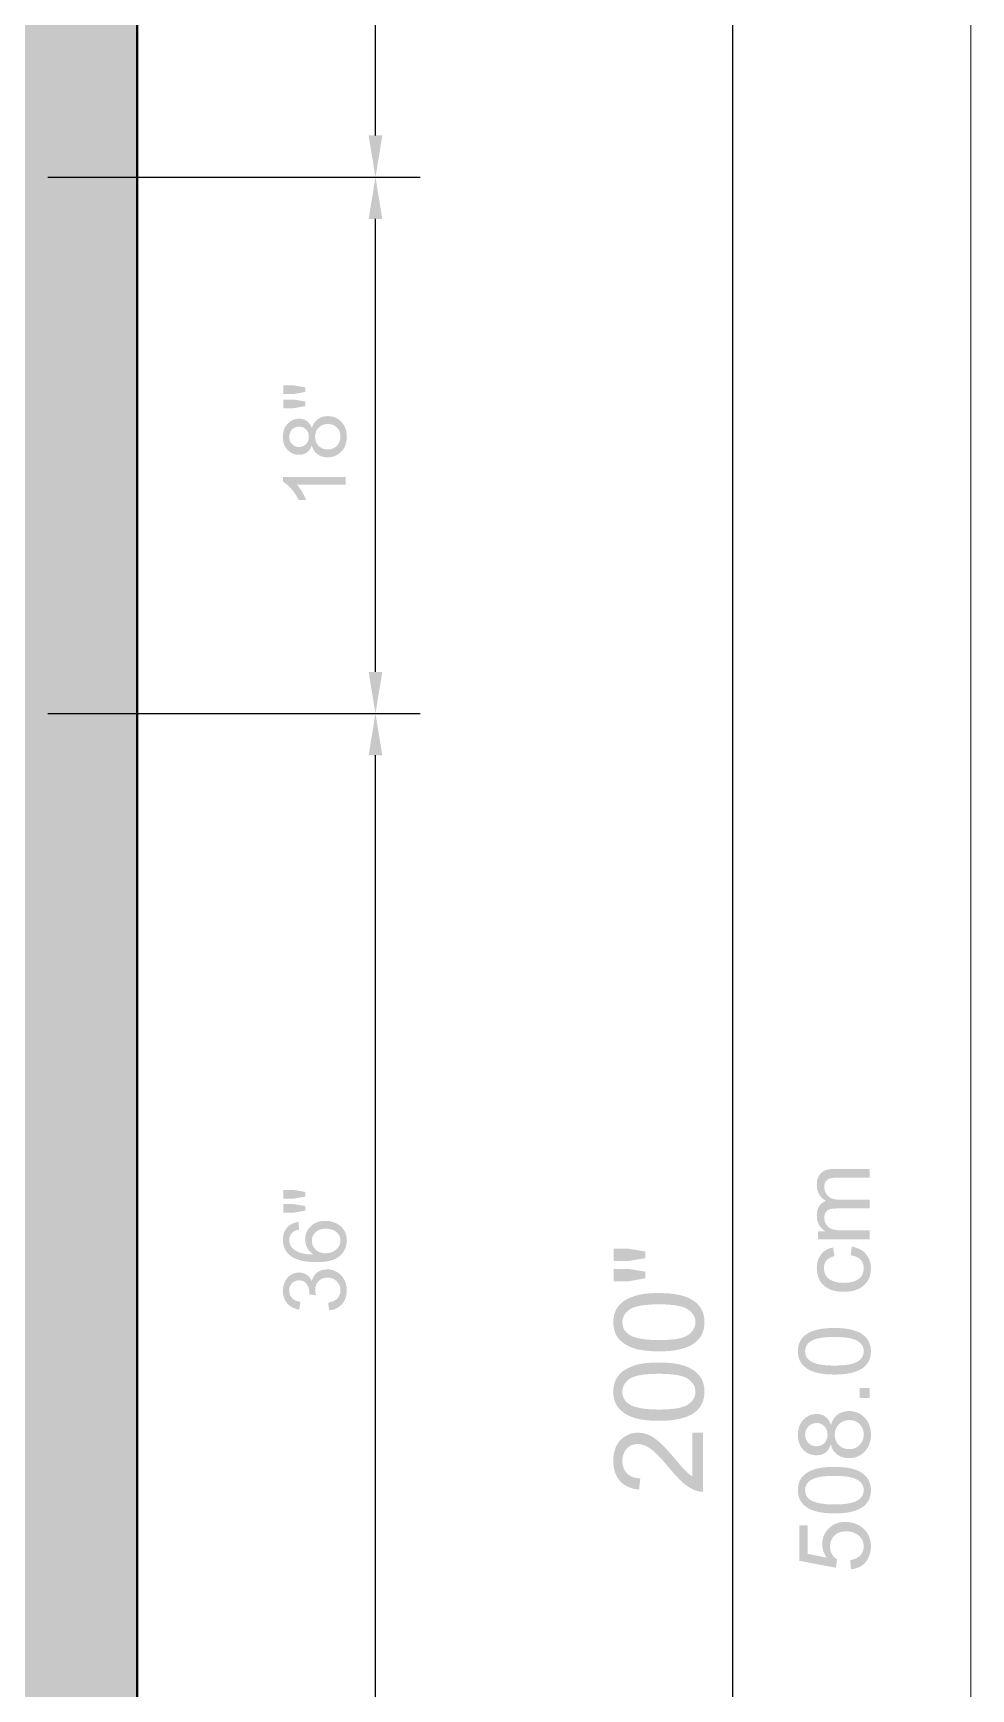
# Model space of a CAD drawing. Header units: inches. Extents: x 0 to 700, y 0 to 895.
# Drawn here: x 218.5 to 250, y 429.3 to 484.8 of the extents above; entities that cross this region are included whole.
import ezdxf

# ---------------------------------------------------------------- set-up
doc = ezdxf.new("R2010")
doc.units = ezdxf.units.IN
doc.header["$MEASUREMENT"] = 0
for name, color, linetype, lineweight in [('A-DIMS-IMP', 7, 'Continuous', 13), ('A-DIMS-MET', 7, 'Continuous', 13), ('A-ELEV-LINE', 7, 'Continuous', 13), ('A-WALL-EXIST', 7, 'Continuous', 40)]:
    doc.layers.add(name, color=color, linetype=linetype, lineweight=lineweight)

msp = doc.modelspace()

# ---------------------------------------------------------------- hatches: boundary and pattern name
at = {"layer": 'A-DIMS-IMP'}
h = msp.add_hatch(color=7, dxfattribs=at)
h.paths.add_polyline_path([(229, 469.941), (229, 469.683), (227.357, 469.683), (227.401, 469.633), (227.446, 469.575), (227.49, 469.511), (227.535, 469.439), (227.576, 469.365), (227.612, 469.295), (227.643, 469.229), (227.668, 469.167), (227.419, 469.167), (227.365, 469.272), (227.306, 469.37), (227.242, 469.461), (227.172, 469.545), (227.1, 469.62), (227.03, 469.684), (226.96, 469.735), (226.891, 469.775), (226.891, 469.941), (229, 469.941)])
h.paths.add_polyline_path([(227.861, 470.998), (227.829, 470.923), (227.79, 470.858), (227.745, 470.804), (227.694, 470.76), (227.636, 470.726), (227.574, 470.702), (227.506, 470.688), (227.433, 470.683), (227.377, 470.685), (227.323, 470.693), (227.271, 470.706), (227.222, 470.724), (227.175, 470.747), (227.13, 470.775), (227.088, 470.809), (227.048, 470.847), (227.011, 470.89), (226.979, 470.937), (226.952, 470.986), (226.93, 471.039), (226.913, 471.096), (226.901, 471.156), (226.894, 471.219), (226.891, 471.286), (226.894, 471.353), (226.901, 471.417), (226.914, 471.477), (226.931, 471.534), (226.954, 471.588), (226.981, 471.638), (227.014, 471.685), (227.051, 471.728), (227.092, 471.768), (227.135, 471.802), (227.181, 471.831), (227.228, 471.854), (227.278, 471.872), (227.33, 471.886), (227.384, 471.893), (227.44, 471.896), (227.511, 471.891), (227.577, 471.877), (227.638, 471.853), (227.694, 471.819), (227.745, 471.776), (227.79, 471.723), (227.829, 471.66), (227.861, 471.587), (227.898, 471.678), (227.944, 471.757), (227.999, 471.825), (228.065, 471.881), (228.138, 471.925), (228.219, 471.957), (228.306, 471.976), (228.4, 471.982), (228.466, 471.979), (228.529, 471.97), (228.59, 471.955), (228.648, 471.934), (228.703, 471.908), (228.755, 471.875), (228.805, 471.836), (228.852, 471.791), (228.895, 471.742), (228.933, 471.689), (228.964, 471.632), (228.99, 471.571), (229.01, 471.506), (229.024, 471.438), (229.033, 471.366), (229.036, 471.29), (229.033, 471.214), (229.024, 471.142), (229.01, 471.074), (228.99, 471.009), (228.964, 470.949), (228.932, 470.891), (228.895, 470.838), (228.852, 470.789), (228.804, 470.744), (228.754, 470.705), (228.701, 470.673), (228.645, 470.646), (228.586, 470.625), (228.524, 470.61), (228.46, 470.601), (228.393, 470.598), (228.294, 470.605), (228.204, 470.624), (228.123, 470.657), (228.05, 470.702), (227.986, 470.759), (227.933, 470.828), (227.892, 470.907), (227.861, 470.998)])
h.paths.add_polyline_path([(227.424, 470.946), (227.495, 470.952), (227.56, 470.97), (227.617, 471), (227.668, 471.042), (227.709, 471.094), (227.739, 471.153), (227.756, 471.218), (227.762, 471.292), (227.756, 471.363), (227.739, 471.427), (227.71, 471.485), (227.669, 471.536), (227.619, 471.577), (227.564, 471.607), (227.504, 471.625), (227.439, 471.631), (227.371, 471.625), (227.308, 471.606), (227.251, 471.576), (227.2, 471.533), (227.158, 471.481), (227.128, 471.423), (227.109, 471.359), (227.103, 471.289), (227.109, 471.218), (227.127, 471.154), (227.157, 471.096), (227.198, 471.044), (227.248, 471.001), (227.302, 470.971), (227.361, 470.952), (227.424, 470.946)])
h.paths.add_polyline_path([(228.394, 470.863), (228.449, 470.866), (228.503, 470.876), (228.555, 470.893), (228.608, 470.915), (228.656, 470.945), (228.699, 470.98), (228.736, 471.023), (228.767, 471.071), (228.792, 471.123), (228.81, 471.178), (228.82, 471.234), (228.824, 471.293), (228.822, 471.338), (228.816, 471.381), (228.807, 471.422), (228.794, 471.462), (228.777, 471.499), (228.757, 471.534), (228.733, 471.567), (228.705, 471.598), (228.674, 471.626), (228.641, 471.651), (228.607, 471.671), (228.57, 471.688), (228.531, 471.701), (228.49, 471.711), (228.447, 471.717), (228.403, 471.718), (228.357, 471.716), (228.314, 471.711), (228.272, 471.701), (228.233, 471.687), (228.195, 471.67), (228.16, 471.649), (228.126, 471.624), (228.095, 471.594), (228.066, 471.563), (228.041, 471.529), (228.02, 471.493), (228.003, 471.455), (227.99, 471.415), (227.981, 471.374), (227.975, 471.33), (227.973, 471.284), (227.975, 471.24), (227.98, 471.197), (227.99, 471.157), (228.003, 471.118), (228.02, 471.081), (228.041, 471.047), (228.065, 471.014), (228.093, 470.983), (228.124, 470.955), (228.157, 470.93), (228.192, 470.91), (228.229, 470.893), (228.267, 470.88), (228.308, 470.871), (228.35, 470.865), (228.394, 470.863)])
h.paths.add_polyline_path([(227.643, 472.317), (227.244, 472.246), (226.9, 472.246), (226.9, 472.539), (227.244, 472.539), (227.643, 472.475), (227.643, 472.317)])
h.paths.add_polyline_path([(227.643, 472.791), (227.244, 472.721), (226.9, 472.721), (226.9, 473.015), (227.244, 473.015), (227.643, 472.946), (227.643, 472.791)])
h = msp.add_hatch(color=7, dxfattribs=at)
h.paths.add_polyline_path([(228.446, 441.971), (228.411, 442.229), (228.464, 442.241), (228.513, 442.255), (228.558, 442.271), (228.6, 442.289), (228.637, 442.309), (228.671, 442.33), (228.701, 442.354), (228.727, 442.38), (228.769, 442.436), (228.8, 442.498), (228.818, 442.566), (228.824, 442.64), (228.822, 442.684), (228.816, 442.727), (228.806, 442.768), (228.792, 442.808), (228.775, 442.845), (228.753, 442.881), (228.727, 442.915), (228.698, 442.947), (228.665, 442.977), (228.631, 443.002), (228.595, 443.024), (228.557, 443.041), (228.517, 443.055), (228.475, 443.065), (228.431, 443.071), (228.385, 443.072), (228.342, 443.071), (228.301, 443.065), (228.261, 443.056), (228.223, 443.043), (228.188, 443.027), (228.154, 443.007), (228.122, 442.984), (228.093, 442.956), (228.066, 442.926), (228.042, 442.894), (228.022, 442.861), (228.006, 442.825), (227.993, 442.787), (227.984, 442.747), (227.979, 442.705), (227.977, 442.661), (227.979, 442.623), (227.984, 442.579), (227.993, 442.532), (228.006, 442.479), (227.78, 442.508), (227.781, 442.52), (227.782, 442.531), (227.782, 442.541), (227.782, 442.55), (227.777, 442.63), (227.761, 442.706), (227.734, 442.778), (227.696, 442.846), (227.674, 442.877), (227.648, 442.904), (227.619, 442.926), (227.587, 442.945), (227.553, 442.959), (227.515, 442.97), (227.475, 442.976), (227.431, 442.978), (227.364, 442.972), (227.302, 442.954), (227.246, 442.924), (227.197, 442.882), (227.156, 442.83), (227.127, 442.772), (227.109, 442.707), (227.103, 442.634), (227.109, 442.562), (227.127, 442.496), (227.157, 442.437), (227.198, 442.383), (227.251, 442.338), (227.316, 442.301), (227.393, 442.273), (227.482, 442.255), (227.436, 441.997), (227.373, 442.01), (227.313, 442.028), (227.258, 442.049), (227.206, 442.074), (227.157, 442.103), (227.112, 442.135), (227.071, 442.172), (227.034, 442.212), (227.001, 442.255), (226.972, 442.3), (226.947, 442.349), (226.927, 442.4), (226.911, 442.453), (226.9, 442.509), (226.894, 442.567), (226.891, 442.628), (226.896, 442.713), (226.91, 442.794), (226.933, 442.871), (226.965, 442.945), (227.005, 443.013), (227.052, 443.073), (227.106, 443.124), (227.166, 443.166), (227.231, 443.2), (227.298, 443.224), (227.367, 443.238), (227.437, 443.243), (227.504, 443.238), (227.567, 443.225), (227.628, 443.202), (227.685, 443.17), (227.738, 443.129), (227.785, 443.079), (227.827, 443.021), (227.863, 442.954), (227.89, 443.041), (227.929, 443.119), (227.979, 443.186), (228.041, 443.243), (228.113, 443.288), (228.193, 443.32), (228.282, 443.34), (228.38, 443.346), (228.447, 443.343), (228.512, 443.334), (228.574, 443.318), (228.634, 443.296), (228.691, 443.268), (228.745, 443.233), (228.797, 443.193), (228.846, 443.146), (228.891, 443.094), (228.93, 443.039), (228.963, 442.98), (228.989, 442.918), (229.01, 442.853), (229.025, 442.785), (229.034, 442.713), (229.037, 442.638), (229.035, 442.571), (229.027, 442.506), (229.014, 442.444), (228.996, 442.385), (228.973, 442.33), (228.945, 442.277), (228.911, 442.226), (228.873, 442.179), (228.83, 442.136), (228.784, 442.098), (228.735, 442.064), (228.683, 442.036), (228.629, 442.012), (228.571, 441.994), (228.51, 441.98), (228.446, 441.971)])
h.paths.add_polyline_path([(227.414, 444.939), (227.434, 444.683), (227.364, 444.664), (227.303, 444.641), (227.253, 444.615), (227.214, 444.585), (227.165, 444.53), (227.131, 444.468), (227.11, 444.401), (227.103, 444.327), (227.108, 444.268), (227.121, 444.212), (227.142, 444.159), (227.172, 444.111), (227.222, 444.053), (227.281, 444.002), (227.351, 443.957), (227.431, 443.919), (227.476, 443.903), (227.526, 443.888), (227.58, 443.876), (227.638, 443.866), (227.701, 443.858), (227.769, 443.852), (227.841, 443.848), (227.917, 443.846), (227.851, 443.895), (227.794, 443.95), (227.745, 444.009), (227.706, 444.074), (227.676, 444.142), (227.655, 444.212), (227.642, 444.283), (227.638, 444.356), (227.641, 444.419), (227.65, 444.48), (227.664, 444.539), (227.685, 444.595), (227.712, 444.648), (227.744, 444.7), (227.783, 444.749), (227.828, 444.795), (227.877, 444.837), (227.929, 444.874), (227.985, 444.905), (228.045, 444.931), (228.108, 444.951), (228.175, 444.965), (228.245, 444.973), (228.318, 444.976), (228.415, 444.971), (228.509, 444.955), (228.599, 444.928), (228.686, 444.891), (228.765, 444.844), (228.835, 444.79), (228.895, 444.727), (228.946, 444.657), (228.985, 444.58), (229.013, 444.498), (229.03, 444.411), (229.036, 444.319), (229.032, 444.24), (229.021, 444.165), (229.002, 444.094), (228.977, 444.026), (228.943, 443.962), (228.902, 443.902), (228.854, 443.846), (228.799, 443.793), (228.735, 443.745), (228.661, 443.704), (228.578, 443.669), (228.485, 443.64), (228.382, 443.618), (228.27, 443.602), (228.149, 443.593), (228.017, 443.59), (227.87, 443.593), (227.734, 443.604), (227.607, 443.621), (227.492, 443.646), (227.386, 443.677), (227.291, 443.716), (227.206, 443.762), (227.132, 443.814), (227.076, 443.866), (227.027, 443.921), (226.985, 443.981), (226.952, 444.045), (226.925, 444.113), (226.906, 444.185), (226.895, 444.262), (226.891, 444.343), (226.894, 444.404), (226.9, 444.461), (226.911, 444.516), (226.926, 444.569), (226.946, 444.618), (226.97, 444.664), (226.998, 444.708), (227.03, 444.749), (227.067, 444.787), (227.106, 444.82), (227.149, 444.85), (227.196, 444.876), (227.245, 444.898), (227.298, 444.915), (227.355, 444.929), (227.414, 444.939)])
h.paths.add_polyline_path([(228.32, 443.886), (228.385, 443.89), (228.45, 443.9), (228.513, 443.918), (228.575, 443.943), (228.632, 443.974), (228.682, 444.011), (228.725, 444.053), (228.76, 444.101), (228.788, 444.152), (228.808, 444.205), (228.82, 444.259), (228.824, 444.314), (228.822, 444.355), (228.816, 444.393), (228.805, 444.43), (228.791, 444.466), (228.772, 444.501), (228.75, 444.534), (228.723, 444.565), (228.692, 444.595), (228.658, 444.623), (228.62, 444.647), (228.58, 444.667), (228.537, 444.683), (228.49, 444.696), (228.441, 444.705), (228.389, 444.711), (228.334, 444.713), (228.281, 444.711), (228.231, 444.705), (228.184, 444.696), (228.139, 444.684), (228.098, 444.667), (228.059, 444.647), (228.024, 444.624), (227.991, 444.597), (227.961, 444.567), (227.936, 444.535), (227.914, 444.501), (227.897, 444.466), (227.883, 444.428), (227.873, 444.389), (227.867, 444.348), (227.865, 444.304), (227.867, 444.262), (227.873, 444.22), (227.883, 444.181), (227.897, 444.143), (227.914, 444.107), (227.936, 444.072), (227.961, 444.039), (227.991, 444.008), (228.023, 443.979), (228.058, 443.955), (228.096, 443.934), (228.136, 443.917), (228.178, 443.903), (228.223, 443.894), (228.27, 443.888), (228.32, 443.886)])
h.paths.add_polyline_path([(227.643, 445.317), (227.244, 445.246), (226.9, 445.246), (226.9, 445.539), (227.244, 445.539), (227.643, 445.475), (227.643, 445.317)])
h.paths.add_polyline_path([(227.643, 445.791), (227.244, 445.721), (226.9, 445.721), (226.9, 446.015), (227.244, 446.015), (227.643, 445.946), (227.643, 445.791)])
h = msp.add_hatch(color=7, dxfattribs=at)
h.paths.add_polyline_path([(240.646, 437.87), (241, 437.87), (241, 435.887), (240.934, 435.888), (240.87, 435.895), (240.806, 435.909), (240.744, 435.93), (240.643, 435.973), (240.543, 436.028), (240.444, 436.095), (240.345, 436.172), (240.295, 436.216), (240.243, 436.265), (240.189, 436.318), (240.133, 436.376), (240.076, 436.439), (240.016, 436.506), (239.954, 436.578), (239.891, 436.654), (239.793, 436.771), (239.701, 436.879), (239.613, 436.976), (239.531, 437.064), (239.455, 437.142), (239.383, 437.209), (239.317, 437.267), (239.255, 437.315), (239.197, 437.355), (239.14, 437.39), (239.083, 437.42), (239.028, 437.444), (238.973, 437.463), (238.918, 437.476), (238.865, 437.484), (238.812, 437.487), (238.759, 437.485), (238.707, 437.477), (238.658, 437.465), (238.611, 437.448), (238.565, 437.426), (238.523, 437.399), (238.482, 437.367), (238.443, 437.33), (238.408, 437.29), (238.377, 437.246), (238.351, 437.2), (238.33, 437.15), (238.314, 437.098), (238.302, 437.042), (238.295, 436.984), (238.293, 436.922), (238.295, 436.857), (238.303, 436.796), (238.315, 436.738), (238.333, 436.683), (238.355, 436.631), (238.382, 436.583), (238.415, 436.538), (238.452, 436.497), (238.494, 436.459), (238.54, 436.427), (238.589, 436.399), (238.643, 436.376), (238.7, 436.359), (238.761, 436.346), (238.826, 436.338), (238.894, 436.335), (238.855, 435.956), (238.753, 435.969), (238.656, 435.989), (238.566, 436.016), (238.482, 436.049), (238.405, 436.089), (238.333, 436.136), (238.268, 436.189), (238.21, 436.249), (238.158, 436.315), (238.113, 436.387), (238.074, 436.464), (238.043, 436.546), (238.019, 436.634), (238.002, 436.727), (237.991, 436.826), (237.988, 436.93), (237.991, 437.036), (238.003, 437.135), (238.021, 437.229), (238.048, 437.317), (238.081, 437.4), (238.122, 437.477), (238.171, 437.548), (238.227, 437.614), (238.289, 437.673), (238.354, 437.724), (238.423, 437.767), (238.495, 437.803), (238.571, 437.83), (238.651, 437.85), (238.734, 437.862), (238.821, 437.866), (238.91, 437.861), (238.999, 437.847), (239.087, 437.824), (239.175, 437.792), (239.263, 437.749), (239.353, 437.694), (239.446, 437.627), (239.541, 437.547), (239.591, 437.501), (239.646, 437.448), (239.705, 437.387), (239.769, 437.32), (239.837, 437.245), (239.91, 437.164), (239.987, 437.075), (240.069, 436.98), (240.136, 436.9), (240.197, 436.829), (240.252, 436.764), (240.302, 436.707), (240.347, 436.658), (240.386, 436.616), (240.419, 436.581), (240.446, 436.554), (240.496, 436.509), (240.546, 436.468), (240.596, 436.431), (240.646, 436.398), (240.646, 437.87)])
h.paths.add_polyline_path([(239.52, 438.265), (239.391, 438.266), (239.267, 438.272), (239.151, 438.28), (239.04, 438.292), (238.937, 438.307), (238.839, 438.326), (238.748, 438.348), (238.664, 438.374), (238.585, 438.403), (238.511, 438.436), (238.442, 438.471), (238.377, 438.51), (238.317, 438.553), (238.261, 438.598), (238.21, 438.647), (238.164, 438.7), (238.122, 438.755), (238.087, 438.814), (238.056, 438.877), (238.032, 438.943), (238.012, 439.013), (237.999, 439.086), (237.99, 439.163), (237.988, 439.243), (237.994, 439.36), (238.012, 439.469), (238.042, 439.572), (238.085, 439.666), (238.139, 439.754), (238.204, 439.833), (238.279, 439.904), (238.365, 439.967), (238.462, 440.023), (238.568, 440.073), (238.685, 440.117), (238.811, 440.153), (238.88, 440.169), (238.954, 440.183), (239.034, 440.195), (239.12, 440.204), (239.212, 440.212), (239.309, 440.217), (239.412, 440.22), (239.52, 440.221), (239.649, 440.219), (239.772, 440.214), (239.888, 440.206), (239.998, 440.194), (240.101, 440.179), (240.198, 440.16), (240.289, 440.138), (240.373, 440.113), (240.452, 440.084), (240.526, 440.052), (240.595, 440.016), (240.66, 439.977), (240.721, 439.935), (240.776, 439.889), (240.828, 439.84), (240.874, 439.788), (240.916, 439.732), (240.952, 439.673), (240.982, 439.61), (241.007, 439.544), (241.026, 439.474), (241.04, 439.4), (241.048, 439.323), (241.051, 439.243), (241.046, 439.137), (241.032, 439.038), (241.007, 438.944), (240.973, 438.856), (240.93, 438.773), (240.876, 438.697), (240.813, 438.626), (240.74, 438.561), (240.691, 438.525), (240.639, 438.492), (240.583, 438.461), (240.523, 438.432), (240.46, 438.405), (240.393, 438.381), (240.322, 438.359), (240.248, 438.339), (240.17, 438.321), (240.088, 438.306), (240.003, 438.294), (239.914, 438.283), (239.821, 438.275), (239.724, 438.269), (239.624, 438.266), (239.52, 438.265)])
h.paths.add_polyline_path([(239.52, 438.643), (239.611, 438.644), (239.697, 438.646), (239.78, 438.649), (239.859, 438.654), (239.934, 438.66), (240.005, 438.668), (240.072, 438.676), (240.136, 438.686), (240.195, 438.698), (240.251, 438.711), (240.303, 438.725), (240.351, 438.741), (240.395, 438.757), (240.435, 438.776), (240.471, 438.795), (240.504, 438.816), (240.561, 438.861), (240.611, 438.908), (240.653, 438.957), (240.687, 439.009), (240.714, 439.064), (240.733, 439.121), (240.744, 439.181), (240.748, 439.243), (240.744, 439.305), (240.733, 439.365), (240.714, 439.422), (240.687, 439.476), (240.652, 439.528), (240.61, 439.578), (240.56, 439.625), (240.503, 439.67), (240.47, 439.69), (240.434, 439.71), (240.393, 439.728), (240.349, 439.745), (240.301, 439.761), (240.249, 439.775), (240.194, 439.788), (240.134, 439.799), (240.071, 439.809), (240.004, 439.818), (239.933, 439.826), (239.858, 439.832), (239.779, 439.836), (239.697, 439.84), (239.611, 439.842), (239.52, 439.842), (239.43, 439.842), (239.343, 439.84), (239.26, 439.836), (239.181, 439.832), (239.106, 439.826), (239.035, 439.818), (238.967, 439.809), (238.904, 439.799), (238.844, 439.788), (238.789, 439.775), (238.737, 439.761), (238.689, 439.745), (238.645, 439.728), (238.605, 439.71), (238.569, 439.69), (238.536, 439.67), (238.479, 439.625), (238.43, 439.578), (238.388, 439.528), (238.354, 439.475), (238.327, 439.42), (238.308, 439.362), (238.296, 439.302), (238.293, 439.239), (238.296, 439.177), (238.306, 439.118), (238.323, 439.063), (238.346, 439.011), (238.377, 438.962), (238.413, 438.916), (238.457, 438.873), (238.508, 438.834), (238.583, 438.789), (238.674, 438.75), (238.778, 438.718), (238.898, 438.691), (239.032, 438.67), (239.18, 438.655), (239.343, 438.646), (239.52, 438.643)])
h.paths.add_polyline_path([(239.52, 440.595), (239.391, 440.597), (239.267, 440.602), (239.151, 440.611), (239.04, 440.623), (238.937, 440.638), (238.839, 440.657), (238.748, 440.679), (238.664, 440.705), (238.585, 440.734), (238.511, 440.766), (238.442, 440.802), (238.377, 440.841), (238.317, 440.883), (238.261, 440.929), (238.21, 440.978), (238.164, 441.03), (238.122, 441.086), (238.087, 441.145), (238.056, 441.208), (238.032, 441.274), (238.012, 441.344), (237.999, 441.417), (237.99, 441.494), (237.988, 441.574), (237.994, 441.691), (238.012, 441.8), (238.042, 441.902), (238.085, 441.997), (238.139, 442.084), (238.204, 442.164), (238.279, 442.235), (238.365, 442.298), (238.462, 442.354), (238.568, 442.404), (238.685, 442.447), (238.811, 442.484), (238.88, 442.5), (238.954, 442.514), (239.034, 442.525), (239.12, 442.535), (239.212, 442.542), (239.309, 442.548), (239.412, 442.551), (239.52, 442.552), (239.649, 442.55), (239.772, 442.545), (239.888, 442.537), (239.998, 442.525), (240.101, 442.509), (240.198, 442.491), (240.289, 442.469), (240.373, 442.443), (240.452, 442.415), (240.526, 442.382), (240.595, 442.347), (240.66, 442.308), (240.721, 442.266), (240.776, 442.22), (240.828, 442.171), (240.874, 442.119), (240.916, 442.063), (240.952, 442.004), (240.982, 441.941), (241.007, 441.875), (241.026, 441.805), (241.04, 441.731), (241.048, 441.654), (241.051, 441.574), (241.046, 441.468), (241.032, 441.368), (241.007, 441.274), (240.973, 441.186), (240.93, 441.104), (240.876, 441.028), (240.813, 440.957), (240.74, 440.892), (240.691, 440.856), (240.639, 440.823), (240.583, 440.791), (240.523, 440.762), (240.46, 440.736), (240.393, 440.711), (240.322, 440.689), (240.248, 440.67), (240.17, 440.652), (240.088, 440.637), (240.003, 440.624), (239.914, 440.614), (239.821, 440.606), (239.724, 440.6), (239.624, 440.597), (239.52, 440.595)])
h.paths.add_polyline_path([(239.52, 440.974), (239.611, 440.975), (239.697, 440.977), (239.78, 440.98), (239.859, 440.985), (239.934, 440.991), (240.005, 440.998), (240.072, 441.007), (240.136, 441.017), (240.195, 441.029), (240.251, 441.042), (240.303, 441.056), (240.351, 441.071), (240.395, 441.088), (240.435, 441.106), (240.471, 441.126), (240.504, 441.147), (240.561, 441.191), (240.611, 441.239), (240.653, 441.288), (240.687, 441.34), (240.714, 441.395), (240.733, 441.452), (240.744, 441.511), (240.748, 441.574), (240.744, 441.636), (240.733, 441.695), (240.714, 441.753), (240.687, 441.807), (240.652, 441.859), (240.61, 441.909), (240.56, 441.956), (240.503, 442), (240.47, 442.021), (240.434, 442.041), (240.393, 442.059), (240.349, 442.076), (240.301, 442.092), (240.249, 442.106), (240.194, 442.119), (240.134, 442.13), (240.071, 442.14), (240.004, 442.149), (239.933, 442.156), (239.858, 442.162), (239.779, 442.167), (239.697, 442.171), (239.611, 442.173), (239.52, 442.173), (239.43, 442.173), (239.343, 442.171), (239.26, 442.167), (239.181, 442.162), (239.106, 442.156), (239.035, 442.149), (238.967, 442.14), (238.904, 442.13), (238.844, 442.119), (238.789, 442.106), (238.737, 442.092), (238.689, 442.076), (238.645, 442.059), (238.605, 442.041), (238.569, 442.021), (238.536, 442), (238.479, 441.956), (238.43, 441.909), (238.388, 441.859), (238.354, 441.806), (238.327, 441.751), (238.308, 441.693), (238.296, 441.633), (238.293, 441.57), (238.296, 441.508), (238.306, 441.449), (238.323, 441.394), (238.346, 441.341), (238.377, 441.292), (238.413, 441.247), (238.457, 441.204), (238.508, 441.164), (238.583, 441.12), (238.674, 441.081), (238.778, 441.048), (238.898, 441.022), (239.032, 441.001), (239.18, 440.986), (239.343, 440.977), (239.52, 440.974)])
h.paths.add_polyline_path([(239.062, 443.047), (238.491, 442.945), (238, 442.945), (238, 443.364), (238.491, 443.364), (239.062, 443.272), (239.062, 443.047)])
h.paths.add_polyline_path([(239.062, 443.724), (238.491, 443.624), (238, 443.624), (238, 444.044), (238.491, 444.044), (239.062, 443.945), (239.062, 443.724)])
at = {"layer": 'A-DIMS-MET'}
h = msp.add_hatch(color=7, dxfattribs=at)
h.paths.add_polyline_path([(245.158, 433.672), (245.122, 433.727), (245.092, 433.782), (245.066, 433.839), (245.045, 433.895), (245.028, 433.952), (245.017, 434.01), (245.009, 434.068), (245.007, 434.127), (245.01, 434.201), (245.02, 434.272), (245.037, 434.341), (245.06, 434.407), (245.09, 434.471), (245.126, 434.533), (245.169, 434.592), (245.219, 434.649), (245.274, 434.701), (245.334, 434.747), (245.398, 434.785), (245.467, 434.816), (245.539, 434.84), (245.617, 434.858), (245.699, 434.868), (245.785, 434.872), (245.872, 434.868), (245.956, 434.858), (246.037, 434.84), (246.115, 434.815), (246.189, 434.784), (246.26, 434.745), (246.327, 434.699), (246.391, 434.646), (246.45, 434.587), (246.5, 434.524), (246.543, 434.457), (246.579, 434.385), (246.606, 434.308), (246.625, 434.228), (246.637, 434.143), (246.641, 434.053), (246.638, 433.98), (246.63, 433.908), (246.617, 433.84), (246.599, 433.774), (246.575, 433.71), (246.546, 433.649), (246.511, 433.59), (246.471, 433.534), (246.427, 433.482), (246.377, 433.436), (246.321, 433.396), (246.261, 433.362), (246.196, 433.333), (246.126, 433.31), (246.05, 433.293), (245.97, 433.282), (245.947, 433.59), (246.002, 433.601), (246.053, 433.614), (246.101, 433.63), (246.145, 433.649), (246.186, 433.67), (246.223, 433.694), (246.257, 433.721), (246.286, 433.75), (246.336, 433.815), (246.371, 433.887), (246.392, 433.967), (246.399, 434.053), (246.396, 434.108), (246.388, 434.16), (246.375, 434.209), (246.356, 434.256), (246.332, 434.3), (246.303, 434.342), (246.269, 434.381), (246.229, 434.417), (246.186, 434.449), (246.14, 434.478), (246.091, 434.501), (246.04, 434.521), (245.987, 434.536), (245.931, 434.547), (245.873, 434.554), (245.813, 434.556), (245.751, 434.554), (245.693, 434.547), (245.638, 434.536), (245.587, 434.52), (245.539, 434.5), (245.494, 434.476), (245.453, 434.447), (245.415, 434.413), (245.381, 434.376), (245.351, 434.337), (245.326, 434.295), (245.305, 434.25), (245.29, 434.203), (245.278, 434.154), (245.271, 434.101), (245.269, 434.047), (245.273, 433.978), (245.283, 433.913), (245.301, 433.853), (245.327, 433.796), (245.359, 433.744), (245.399, 433.695), (245.446, 433.651), (245.5, 433.611), (245.467, 433.333), (244.233, 433.567), (244.233, 434.757), (244.518, 434.757), (244.518, 433.801), (245.158, 433.672)])
h.paths.add_polyline_path([(244.189, 435.938), (244.193, 436.032), (244.208, 436.121), (244.232, 436.203), (244.265, 436.28), (244.308, 436.35), (244.361, 436.414), (244.424, 436.472), (244.495, 436.524), (244.577, 436.57), (244.668, 436.61), (244.769, 436.644), (244.879, 436.671), (244.999, 436.693), (245.129, 436.708), (245.268, 436.717), (245.416, 436.72), (245.567, 436.717), (245.707, 436.707), (245.837, 436.692), (245.957, 436.67), (246.068, 436.641), (246.168, 436.606), (246.258, 436.565), (246.339, 436.518), (246.41, 436.465), (246.471, 436.406), (246.523, 436.341), (246.565, 436.272), (246.598, 436.196), (246.622, 436.116), (246.636, 436.029), (246.641, 435.938), (246.636, 435.843), (246.622, 435.754), (246.598, 435.672), (246.564, 435.596), (246.521, 435.526), (246.469, 435.462), (246.407, 435.404), (246.335, 435.352), (246.253, 435.306), (246.163, 435.266), (246.062, 435.233), (245.952, 435.205), (245.833, 435.184), (245.703, 435.169), (245.565, 435.16), (245.416, 435.157), (245.266, 435.16), (245.126, 435.169), (244.996, 435.185), (244.875, 435.207), (244.765, 435.236), (244.664, 435.27), (244.573, 435.311), (244.492, 435.359), (244.421, 435.412), (244.359, 435.471), (244.307, 435.535), (244.264, 435.605), (244.231, 435.68), (244.208, 435.76), (244.193, 435.846), (244.189, 435.938)])
h.paths.add_polyline_path([(246.399, 435.938), (246.395, 435.995), (246.384, 436.049), (246.366, 436.099), (246.341, 436.146), (246.309, 436.189), (246.269, 436.228), (246.223, 436.264), (246.169, 436.296), (246.107, 436.324), (246.035, 436.349), (245.955, 436.37), (245.866, 436.387), (245.767, 436.4), (245.659, 436.41), (245.542, 436.415), (245.416, 436.417), (245.328, 436.416), (245.244, 436.414), (245.166, 436.41), (245.092, 436.404), (245.023, 436.396), (244.958, 436.387), (244.899, 436.376), (244.844, 436.364), (244.746, 436.334), (244.662, 436.297), (244.591, 436.254), (244.533, 436.204), (244.488, 436.147), (244.456, 436.083), (244.437, 436.012), (244.431, 435.934), (244.434, 435.877), (244.445, 435.823), (244.464, 435.773), (244.489, 435.726), (244.522, 435.684), (244.563, 435.644), (244.61, 435.609), (244.665, 435.577), (244.728, 435.549), (244.8, 435.525), (244.88, 435.505), (244.97, 435.488), (245.068, 435.475), (245.175, 435.465), (245.291, 435.46), (245.416, 435.458), (245.504, 435.459), (245.586, 435.461), (245.664, 435.465), (245.738, 435.471), (245.806, 435.479), (245.87, 435.488), (245.93, 435.499), (245.984, 435.512), (246.083, 435.542), (246.167, 435.579), (246.238, 435.622), (246.296, 435.672), (246.341, 435.729), (246.373, 435.792), (246.392, 435.861), (246.399, 435.938)])
h.paths.add_polyline_path([(245.302, 438.141), (245.321, 438.196), (245.343, 438.247), (245.367, 438.294), (245.394, 438.338), (245.424, 438.378), (245.456, 438.415), (245.49, 438.449), (245.527, 438.479), (245.567, 438.505), (245.609, 438.528), (245.654, 438.547), (245.701, 438.563), (245.751, 438.575), (245.803, 438.584), (245.858, 438.59), (245.916, 438.591), (245.991, 438.588), (246.064, 438.577), (246.133, 438.56), (246.2, 438.536), (246.263, 438.505), (246.323, 438.467), (246.379, 438.422), (246.433, 438.37), (246.482, 438.313), (246.524, 438.252), (246.56, 438.187), (246.589, 438.118), (246.612, 438.045), (246.628, 437.968), (246.638, 437.887), (246.641, 437.802), (246.638, 437.717), (246.628, 437.635), (246.611, 437.558), (246.589, 437.484), (246.559, 437.415), (246.523, 437.35), (246.48, 437.289), (246.431, 437.232), (246.377, 437.18), (246.32, 437.135), (246.259, 437.097), (246.195, 437.067), (246.128, 437.042), (246.057, 437.025), (245.983, 437.015), (245.906, 437.011), (245.85, 437.013), (245.796, 437.019), (245.743, 437.029), (245.693, 437.042), (245.644, 437.06), (245.597, 437.081), (245.552, 437.106), (245.508, 437.135), (245.468, 437.167), (245.431, 437.202), (245.399, 437.24), (245.371, 437.28), (245.348, 437.323), (245.328, 437.369), (245.313, 437.417), (245.302, 437.468), (245.295, 437.468), (245.263, 437.384), (245.223, 437.311), (245.175, 437.249), (245.118, 437.198), (245.053, 437.159), (244.98, 437.131), (244.899, 437.114), (244.809, 437.108), (244.744, 437.111), (244.682, 437.12), (244.622, 437.135), (244.566, 437.156), (244.512, 437.182), (244.46, 437.215), (244.412, 437.253), (244.366, 437.298), (244.325, 437.347), (244.288, 437.4), (244.258, 437.457), (244.233, 437.517), (244.214, 437.581), (244.2, 437.649), (244.191, 437.721), (244.189, 437.796), (244.191, 437.872), (244.2, 437.944), (244.214, 438.013), (244.234, 438.078), (244.26, 438.139), (244.292, 438.197), (244.329, 438.251), (244.372, 438.301), (244.419, 438.346), (244.468, 438.385), (244.52, 438.418), (244.574, 438.445), (244.631, 438.466), (244.69, 438.481), (244.752, 438.49), (244.816, 438.493), (244.9, 438.488), (244.978, 438.471), (245.049, 438.444), (245.112, 438.405), (245.169, 438.356), (245.218, 438.295), (245.26, 438.224), (245.295, 438.141), (245.302, 438.141)])
h.paths.add_polyline_path([(245.186, 437.802), (245.179, 437.882), (245.159, 437.954), (245.126, 438.02), (245.08, 438.08), (245.024, 438.129), (244.961, 438.164), (244.892, 438.185), (244.816, 438.192), (244.738, 438.185), (244.666, 438.163), (244.601, 438.128), (244.542, 438.078), (244.493, 438.018), (244.459, 437.951), (244.438, 437.878), (244.431, 437.799), (244.438, 437.718), (244.458, 437.645), (244.493, 437.579), (244.541, 437.521), (244.598, 437.473), (244.66, 437.438), (244.727, 437.418), (244.799, 437.411), (244.843, 437.413), (244.884, 437.418), (244.923, 437.427), (244.959, 437.439), (244.993, 437.455), (245.025, 437.474), (245.054, 437.497), (245.082, 437.524), (245.127, 437.584), (245.16, 437.65), (245.179, 437.723), (245.186, 437.802)])
h.paths.add_polyline_path([(246.399, 437.802), (246.397, 437.853), (246.39, 437.902), (246.38, 437.948), (246.365, 437.993), (246.346, 438.035), (246.323, 438.075), (246.296, 438.113), (246.264, 438.149), (246.23, 438.182), (246.192, 438.21), (246.152, 438.234), (246.11, 438.254), (246.065, 438.269), (246.018, 438.28), (245.968, 438.286), (245.916, 438.288), (245.863, 438.286), (245.813, 438.279), (245.766, 438.268), (245.72, 438.253), (245.678, 438.232), (245.637, 438.208), (245.599, 438.179), (245.564, 438.145), (245.531, 438.108), (245.504, 438.07), (245.48, 438.029), (245.461, 437.986), (245.446, 437.941), (245.435, 437.895), (245.428, 437.846), (245.426, 437.796), (245.428, 437.743), (245.435, 437.693), (245.446, 437.646), (245.462, 437.601), (245.482, 437.559), (245.506, 437.519), (245.535, 437.482), (245.568, 437.447), (245.604, 437.415), (245.642, 437.388), (245.682, 437.365), (245.724, 437.346), (245.768, 437.332), (245.813, 437.321), (245.86, 437.315), (245.909, 437.313), (245.96, 437.315), (246.009, 437.321), (246.056, 437.332), (246.1, 437.347), (246.143, 437.367), (246.183, 437.391), (246.222, 437.419), (246.258, 437.451), (246.291, 437.487), (246.319, 437.525), (246.344, 437.565), (246.363, 437.608), (246.379, 437.653), (246.39, 437.7), (246.396, 437.75), (246.399, 437.802)])
h.paths.add_polyline_path([(246.6, 439.369), (246.6, 439.033), (246.264, 439.033), (246.264, 439.369), (246.6, 439.369)])
h.paths.add_polyline_path([(244.189, 440.598), (244.193, 440.693), (244.208, 440.782), (244.232, 440.864), (244.265, 440.941), (244.308, 441.011), (244.361, 441.075), (244.424, 441.133), (244.495, 441.185), (244.577, 441.231), (244.668, 441.271), (244.769, 441.304), (244.879, 441.332), (244.999, 441.353), (245.129, 441.369), (245.268, 441.378), (245.416, 441.381), (245.567, 441.378), (245.707, 441.368), (245.837, 441.352), (245.957, 441.33), (246.068, 441.302), (246.168, 441.267), (246.258, 441.226), (246.339, 441.179), (246.41, 441.125), (246.471, 441.067), (246.523, 441.002), (246.565, 440.933), (246.598, 440.857), (246.622, 440.776), (246.636, 440.69), (246.641, 440.598), (246.636, 440.504), (246.622, 440.415), (246.598, 440.333), (246.564, 440.257), (246.521, 440.187), (246.469, 440.123), (246.407, 440.065), (246.335, 440.013), (246.253, 439.967), (246.163, 439.927), (246.062, 439.894), (245.952, 439.866), (245.833, 439.845), (245.703, 439.83), (245.565, 439.821), (245.416, 439.817), (245.266, 439.821), (245.126, 439.83), (244.996, 439.846), (244.875, 439.868), (244.765, 439.896), (244.664, 439.931), (244.573, 439.972), (244.492, 440.02), (244.421, 440.073), (244.359, 440.132), (244.307, 440.196), (244.264, 440.265), (244.231, 440.34), (244.208, 440.421), (244.193, 440.507), (244.189, 440.598)])
h.paths.add_polyline_path([(246.399, 440.598), (246.395, 440.656), (246.384, 440.71), (246.366, 440.76), (246.341, 440.807), (246.309, 440.85), (246.269, 440.889), (246.223, 440.925), (246.169, 440.957), (246.107, 440.985), (246.035, 441.01), (245.955, 441.031), (245.866, 441.048), (245.767, 441.061), (245.659, 441.07), (245.542, 441.076), (245.416, 441.078), (245.328, 441.077), (245.244, 441.075), (245.166, 441.071), (245.092, 441.065), (245.023, 441.057), (244.958, 441.048), (244.899, 441.037), (244.844, 441.025), (244.746, 440.995), (244.662, 440.958), (244.591, 440.915), (244.533, 440.864), (244.488, 440.807), (244.456, 440.743), (244.437, 440.673), (244.431, 440.595), (244.434, 440.538), (244.445, 440.484), (244.464, 440.434), (244.489, 440.387), (244.522, 440.344), (244.563, 440.305), (244.61, 440.27), (244.665, 440.238), (244.728, 440.21), (244.8, 440.186), (244.88, 440.165), (244.97, 440.149), (245.068, 440.135), (245.175, 440.126), (245.291, 440.121), (245.416, 440.119), (245.504, 440.12), (245.586, 440.122), (245.664, 440.126), (245.738, 440.132), (245.806, 440.14), (245.87, 440.149), (245.93, 440.16), (245.984, 440.173), (246.083, 440.203), (246.167, 440.24), (246.238, 440.283), (246.296, 440.333), (246.341, 440.39), (246.373, 440.453), (246.392, 440.522), (246.399, 440.598)])
h.paths.add_polyline_path([(245.999, 444.11), (246.079, 444.093), (246.154, 444.072), (246.223, 444.046), (246.287, 444.016), (246.345, 443.981), (246.398, 443.941), (246.445, 443.897), (246.486, 443.848), (246.522, 443.796), (246.554, 443.742), (246.58, 443.687), (246.602, 443.63), (246.619, 443.571), (246.631, 443.511), (246.639, 443.449), (246.641, 443.385), (246.637, 443.293), (246.625, 443.206), (246.606, 443.125), (246.579, 443.05), (246.544, 442.979), (246.501, 442.914), (246.451, 442.855), (246.393, 442.8), (246.328, 442.752), (246.259, 442.71), (246.184, 442.675), (246.105, 442.646), (246.02, 442.623), (245.93, 442.607), (245.835, 442.597), (245.736, 442.594), (245.653, 442.596), (245.575, 442.601), (245.5, 442.611), (245.43, 442.624), (245.365, 442.64), (245.303, 442.661), (245.246, 442.685), (245.193, 442.713), (245.144, 442.743), (245.099, 442.776), (245.057, 442.81), (245.019, 442.846), (244.985, 442.884), (244.955, 442.924), (244.929, 442.966), (244.906, 443.01), (244.87, 443.1), (244.844, 443.193), (244.829, 443.288), (244.824, 443.385), (244.826, 443.451), (244.832, 443.514), (244.843, 443.575), (244.859, 443.634), (244.878, 443.69), (244.902, 443.744), (244.93, 443.795), (244.963, 443.844), (245, 443.889), (245.041, 443.93), (245.086, 443.966), (245.135, 443.998), (245.188, 444.025), (245.245, 444.048), (245.307, 444.066), (245.372, 444.079), (245.416, 443.794), (245.334, 443.768), (245.263, 443.736), (245.202, 443.697), (245.153, 443.651), (245.114, 443.598), (245.086, 443.538), (245.07, 443.471), (245.064, 443.398), (245.067, 443.338), (245.075, 443.282), (245.089, 443.229), (245.108, 443.18), (245.133, 443.135), (245.163, 443.094), (245.199, 443.057), (245.24, 443.023), (245.286, 442.993), (245.336, 442.967), (245.391, 442.945), (245.45, 442.927), (245.513, 442.913), (245.581, 442.903), (245.653, 442.897), (245.729, 442.895), (245.807, 442.897), (245.88, 442.903), (245.949, 442.913), (246.013, 442.927), (246.073, 442.944), (246.128, 442.966), (246.178, 442.991), (246.224, 443.02), (246.265, 443.054), (246.301, 443.09), (246.331, 443.13), (246.355, 443.173), (246.374, 443.22), (246.388, 443.27), (246.396, 443.324), (246.399, 443.381), (246.397, 443.428), (246.392, 443.471), (246.383, 443.512), (246.371, 443.551), (246.356, 443.587), (246.337, 443.621), (246.315, 443.652), (246.29, 443.68), (246.261, 443.706), (246.229, 443.73), (246.193, 443.75), (246.154, 443.769), (246.111, 443.785), (246.065, 443.798), (246.016, 443.809), (245.963, 443.817), (245.999, 444.11)])
h.paths.add_polyline_path([(246.6, 446.718), (246.6, 446.423), (245.503, 446.423), (245.445, 446.422), (245.391, 446.419), (245.341, 446.414), (245.296, 446.407), (245.254, 446.395), (245.215, 446.378), (245.178, 446.353), (245.144, 446.323), (245.115, 446.284), (245.094, 446.236), (245.082, 446.178), (245.077, 446.111), (245.079, 446.068), (245.085, 446.027), (245.095, 445.987), (245.108, 445.949), (245.125, 445.912), (245.146, 445.877), (245.17, 445.843), (245.199, 445.811), (245.231, 445.781), (245.269, 445.756), (245.311, 445.734), (245.357, 445.716), (245.409, 445.703), (245.465, 445.693), (245.526, 445.687), (245.592, 445.685), (246.6, 445.685), (246.6, 445.39), (245.47, 445.39), (245.416, 445.389), (245.366, 445.385), (245.321, 445.379), (245.28, 445.37), (245.244, 445.359), (245.212, 445.346), (245.184, 445.329), (245.161, 445.311), (245.124, 445.267), (245.098, 445.215), (245.083, 445.154), (245.077, 445.086), (245.08, 445.039), (245.086, 444.995), (245.096, 444.953), (245.11, 444.913), (245.129, 444.875), (245.151, 444.839), (245.178, 444.805), (245.208, 444.774), (245.245, 444.745), (245.288, 444.72), (245.339, 444.699), (245.396, 444.682), (245.461, 444.669), (245.533, 444.659), (245.612, 444.654), (245.698, 444.652), (246.6, 444.652), (246.6, 444.357), (244.863, 444.357), (244.863, 444.622), (245.105, 444.622), (245.105, 444.629), (245.039, 444.676), (244.982, 444.728), (244.934, 444.785), (244.894, 444.847), (244.863, 444.915), (244.841, 444.987), (244.828, 445.065), (244.824, 445.148), (244.828, 445.239), (244.843, 445.322), (244.867, 445.397), (244.9, 445.463), (244.943, 445.521), (244.995, 445.57), (245.057, 445.61), (245.128, 445.642), (245.057, 445.693), (244.995, 445.748), (244.943, 445.808), (244.9, 445.873), (244.867, 445.942), (244.843, 446.016), (244.828, 446.094), (244.824, 446.178), (244.826, 446.243), (244.833, 446.304), (244.844, 446.361), (244.86, 446.414), (244.881, 446.463), (244.906, 446.507), (244.935, 446.547), (244.969, 446.583), (245.008, 446.614), (245.051, 446.642), (245.099, 446.665), (245.152, 446.684), (245.208, 446.699), (245.27, 446.709), (245.336, 446.716), (245.407, 446.718), (246.6, 446.718)])
at = {"layer": 'A-WALL-EXIST'}
h = msp.add_hatch(color=8, dxfattribs=at)
h.dxf.hatch_style = 1
h.paths.add_polyline_path([(218, 340), (222, 340), (222, 544), (218, 544)])

# ---------------------------------------------------------------- linework, layer by layer
at = {"color": 7}
for p, q in [((230, 481.4), (230, 538.6)), ((242, 341.4), (242, 538.6)), ((219, 480), (231.5, 480)), ((219, 480), (231.5, 480)), ((230, 463.4), (230, 478.6)), ((219, 462), (231.5, 462)), ((219, 462), (231.5, 462)), ((230, 427.4), (230, 460.6))]:
    msp.add_line(p, q, dxfattribs=at)
at = {"color": 0, "linetype": 'ByBlock'}
for points in [[(230.23, 481.4), (230, 480), (229.77, 481.4)], [(229.77, 478.6), (230, 480), (230.23, 478.6)], [(230.23, 463.4), (230, 462), (229.77, 463.4)], [(229.77, 460.6), (230, 462), (230.23, 460.6)]]:
    msp.add_solid(points, dxfattribs=at)
at = {"layer": 'A-ELEV-LINE'}
msp.add_lwpolyline([(0, 0), (250, 0), (250, 895), (0, 895)], close=True, dxfattribs=at)
at = {"layer": 'A-WALL-EXIST'}
msp.add_lwpolyline([(218, 340), (222, 340), (222, 544), (218, 544)], close=True, dxfattribs=at)
at = {"layer": 'Defpoints'}
for p in [(230, 480), (230, 462)]:
    msp.add_point(p, dxfattribs=at)

doc.saveas('drawing.dxf')
